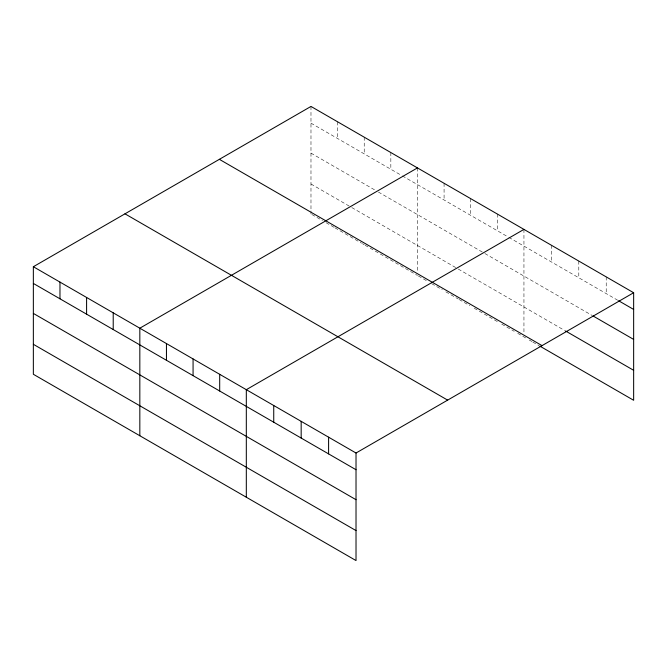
<?xml version="1.0" encoding="UTF-8"?>
<svg xmlns="http://www.w3.org/2000/svg" width="667" height="667" viewBox="0 0 667 667"><rect width="100%" height="100%" fill="white"/><g stroke="black" fill="none" stroke-linecap="round" stroke-linejoin="round"><path stroke-width="0.5" stroke-dasharray="3.33 2.5" d="M310.98 123.145L401.492 175.396M402.376 175.913L507.971 236.877M508.854 237.385L617.725 300.242M310.98 153.118L374.871 190.003M378.414 192.054L484.009 253.018M484.901 253.535L592.071 315.408M310.98 184.009L350.909 207.062M351.801 207.57L457.387 268.534M458.279 269.051L564.641 330.457M311.864 214.499L322.511 220.644M326.063 222.695L334.05 227.305M334.934 227.822L361.556 243.188M362.448 243.697L364.224 244.722M365.107 245.239L417.459 275.463M418.351 275.971L428.106 281.607M431.657 283.658L442.304 289.803M445.856 291.854L458.279 299.024M459.163 299.541L469.81 305.686M474.254 308.254L488.444 316.45M489.336 316.958L497.324 321.569M501.759 324.129L514.182 331.307M517.734 333.35L525.713 337.961M529.248 340.003L531.907 341.537M532.791 342.046L538.986 345.623M606.22 276.888L606.22 293.597M578.798 261.055L578.798 277.764M551.367 245.223L551.367 261.931M523.945 229.39L523.945 333.842M497.324 214.015L497.324 230.724M470.702 198.649L470.702 215.358M444.08 183.283L444.08 199.992M417.459 167.909L417.459 271.327M390.837 152.543L390.837 169.251M364.224 137.169L364.224 153.885M337.602 121.803L337.602 138.511M310.98 106.437L310.98 209.855M310.98 210.889L310.98 213.982"/><path stroke-width="1" d="M33.35 266.725L356.02 453.018L356.02 560.563L33.35 374.27L33.35 266.725L310.98 106.437L633.65 292.73L633.65 400.275L539.87 346.131M417.459 167.909L139.828 328.197L139.828 435.751M523.945 229.39L246.315 389.678L246.315 497.223M356.02 453.018L633.65 292.73M618.609 300.75L633.65 309.438M592.955 315.916L633.65 339.411M565.524 330.965L633.65 370.302M219.36 159.33L542.029 345.623M124.971 213.824L447.64 400.117M33.35 283.433L356.02 469.726M33.35 313.407L356.02 499.7M33.35 344.297L356.02 530.59M328.598 437.177L328.598 453.885M301.167 421.344L301.167 438.052M273.737 405.511L273.737 422.219M219.693 374.304L219.693 391.012M193.071 358.938L193.071 375.646M166.45 343.563L166.45 360.28M113.215 312.831L113.215 329.54M86.593 297.457L86.593 314.165M59.972 282.091L59.972 298.799"/></g></svg>
